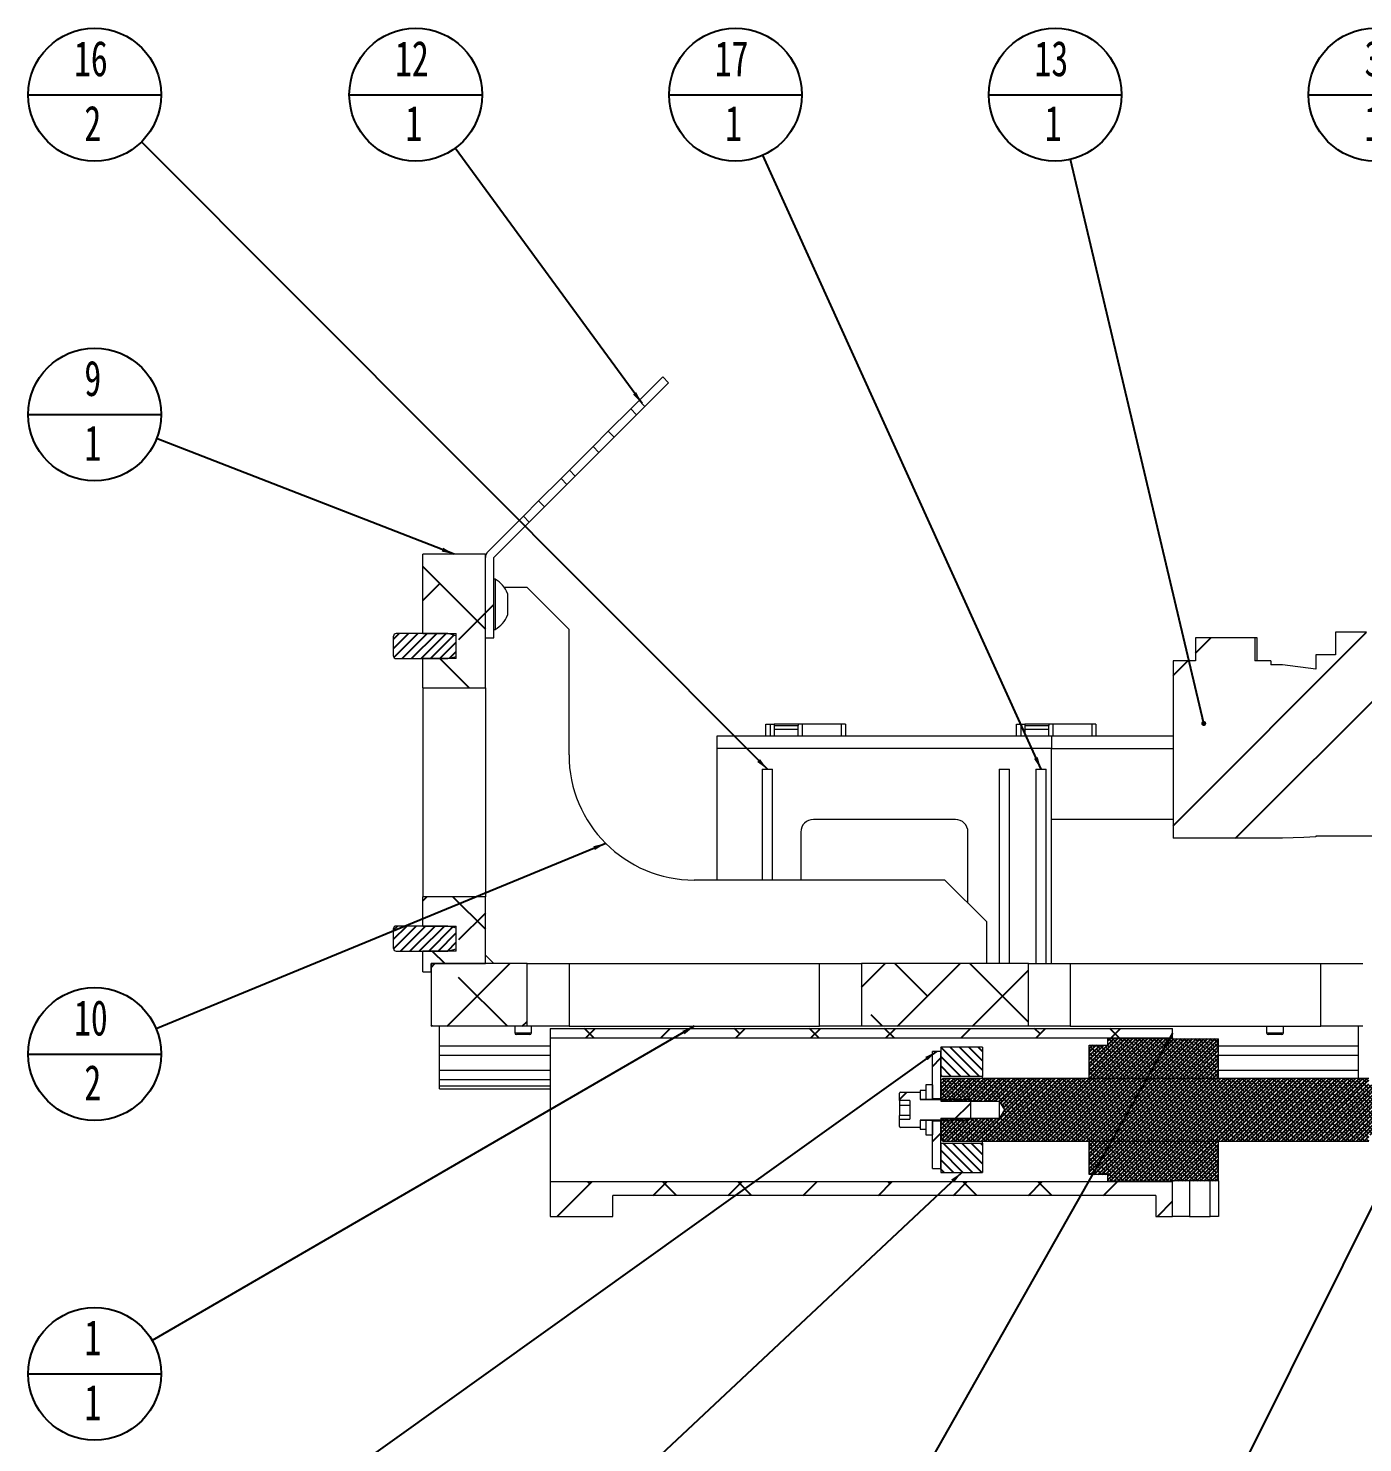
# Model space of a CAD drawing. Header units: millimetres. Extents: x 19 to 1667, y -46 to 1235.
# Drawn here: x 1176.7 to 1496.1, y 171.5 to 510.1 of the extents above; entities that cross this region are included whole.
import ezdxf

# ---------------------------------------------------------------- set-up
doc = ezdxf.new("R2010")
doc.units = ezdxf.units.MM
doc.header["$LTSCALE"] = 4
doc.layers.add('12', color=4, linetype='Continuous')
doc.layers.add('5', color=11, linetype='Continuous')
doc.styles.add('SLDTEXTSTYLE2', font='TXT', dxfattribs={"width": 0.7})
doc.dimstyles.new('SLDDIMSTYLE0', dxfattribs={"dimtxt": 0.18, "dimasz": 1.2, "dimexe": 0, "dimexo": 0.0625, "dimgap": 0, "dimtad": 0, "dimtih": 1, "dimtoh": 1, "dimdec": 0, "dimrnd": 1e-09, "dimzin": 0, "dimdsep": 46, "dimtxsty": 'Standard', "dimblk1": 'DOT', "dimblk2": 'DOT', "dimsah": 1, "dimcen": 0.09, "dimadec": 0, "dimazin": 0, "dimtfac": 1.2, "dimtdec": 0, "dimtofl": 0, "dimtmove": 0, "dimatfit": 3, "dimldrblk": 'DOT', "dimfxl": 0, "dimfrac": 2, "dimtolj": 1, "dimtzin": 0, "dimarcsym": 0})
doc.dimstyles.new('SLDDIMSTYLE2', dxfattribs={"dimtxt": 0.18, "dimasz": 3, "dimexe": 0, "dimexo": 0.0625, "dimgap": 0, "dimtad": 0, "dimtih": 1, "dimtoh": 1, "dimdec": 0, "dimrnd": 1e-09, "dimzin": 0, "dimdsep": 46, "dimtxsty": 'Standard', "dimsah": 1, "dimcen": 0.09, "dimadec": 0, "dimazin": 0, "dimtfac": 3, "dimtdec": 0, "dimtofl": 0, "dimtmove": 0, "dimatfit": 3, "dimfxl": 0, "dimfrac": 2, "dimtolj": 1, "dimtzin": 0, "dimarcsym": 0})

# ---------------------------------------------------------------- blocks, each defined once
blk = doc.blocks.new('SW_NOTE_0_9')
at = {"layer": '12', "color": 0}
blk.add_line((-25.3, 12.83), (6.5, 12.83), dxfattribs=at)
blk.add_circle((-9.4, 12.83), 15.9, dxfattribs=at)
at = {"layer": '12', "color": 0, "attachment_point": 2, "style": 'SLDTEXTSTYLE2'}
for s, insert, char_height in [('12', (-10.32, 25.72), 8.467), ('1', (-9.86, 10.2), 8.47)]:
    blk.add_mtext(s, dxfattribs=dict(at, insert=insert, char_height=char_height))
blk = doc.blocks.new('SW_NOTE_0_10')
at = {"layer": '12', "color": 0}
blk.add_line((-27.13, 11.26), (4.67, 11.26), dxfattribs=at)
blk.add_circle((-11.23, 11.26), 15.9, dxfattribs=at)
at = {"layer": '12', "color": 0, "attachment_point": 2, "style": 'SLDTEXTSTYLE2'}
for s, insert, char_height in [('16', (-12.15, 24.16), 8.467), ('2', (-11.69, 8.64), 8.47)]:
    blk.add_mtext(s, dxfattribs=dict(at, insert=insert, char_height=char_height))
blk = doc.blocks.new('SW_NOTE_0_11')
at = {"layer": '12', "color": 0}
blk.add_line((-22.46, 14.48), (9.34, 14.48), dxfattribs=at)
blk.add_circle((-6.56, 14.48), 15.9, dxfattribs=at)
at = {"layer": '12', "color": 0, "attachment_point": 2, "style": 'SLDTEXTSTYLE2'}
for s, insert, char_height in [('17', (-7.48, 27.38), 8.467), ('1', (-7.02, 11.86), 8.47)]:
    blk.add_mtext(s, dxfattribs=dict(at, insert=insert, char_height=char_height))
blk = doc.blocks.new('SW_NOTE_0_12')
at = {"layer": '12', "color": 0}
blk.add_line((-19.56, 15.48), (12.25, 15.48), dxfattribs=at)
blk.add_circle((-3.66, 15.48), 15.9, dxfattribs=at)
at = {"layer": '12', "color": 0, "attachment_point": 2, "style": 'SLDTEXTSTYLE2'}
for s, insert, char_height in [('13', (-4.58, 28.37), 8.467), ('1', (-4.12, 12.85), 8.47)]:
    blk.add_mtext(s, dxfattribs=dict(at, insert=insert, char_height=char_height))
blk = doc.blocks.new('_Dot')
at = {"color": 0, "linetype": 'ByBlock', "lineweight": -2}
blk.add_line((-0.5, 0), (-1, 0), dxfattribs=at)
at = {"color": 0, "linetype": 'ByBlock', "const_width": 0.5}
blk.add_lwpolyline([(-0.25, 0, 1), (0.25, 0, 1)], format="xyb", close=True, dxfattribs=at)
blk = doc.blocks.new('SW_NOTE_0_16')
at = {"layer": '12', "color": 0}
blk.add_line((-17.6, 15.81), (14.21, 15.81), dxfattribs=at)
blk.add_circle((-1.69, 15.81), 15.9, dxfattribs=at)
at = {"layer": '12', "color": 0, "char_height": 8.47, "attachment_point": 2, "style": 'SLDTEXTSTYLE2'}
for s, insert in [('3', (-2.15, 28.71)), ('1', (-2.15, 13.19))]:
    blk.add_mtext(s, dxfattribs=dict(at, insert=insert))
blk = doc.blocks.new('SW_NOTE_0_25')
at = {"layer": '12', "color": 0}
blk.add_line((-29.66, -7.97), (2.14, -7.97), dxfattribs=at)
blk.add_circle((-13.76, -7.97), 15.9, dxfattribs=at)
at = {"layer": '12', "color": 0, "char_height": 8.47, "attachment_point": 2, "style": 'SLDTEXTSTYLE2'}
for insert in [(-14.22, 4.92), (-14.22, -10.6)]:
    blk.add_mtext('1', dxfattribs=dict(at, insert=insert))
blk = doc.blocks.new('SW_NOTE_0_26')
at = {"layer": '12', "color": 0}
blk.add_line((-30.6, -6.06), (1.2, -6.06), dxfattribs=at)
blk.add_circle((-14.7, -6.06), 15.9, dxfattribs=at)
at = {"layer": '12', "color": 0, "attachment_point": 2, "style": 'SLDTEXTSTYLE2'}
for s, insert, char_height in [('10', (-15.62, 6.84), 8.467), ('2', (-15.16, -8.68), 8.47)]:
    blk.add_mtext(s, dxfattribs=dict(at, insert=insert, char_height=char_height))
blk = doc.blocks.new('SW_NOTE_0_27')
at = {"layer": '12', "color": 0}
blk.add_line((-30.72, 5.76), (1.08, 5.76), dxfattribs=at)
blk.add_circle((-14.82, 5.76), 15.9, dxfattribs=at)
at = {"layer": '12', "color": 0, "char_height": 8.47, "attachment_point": 2, "style": 'SLDTEXTSTYLE2'}
for s, insert in [('9', (-15.28, 18.66)), ('1', (-15.28, 3.14))]:
    blk.add_mtext(s, dxfattribs=dict(at, insert=insert))

msp = doc.modelspace()

# ---------------------------------------------------------------- hatches: boundary and pattern name
at = {"layer": '5'}
h = msp.add_hatch(dxfattribs=at)
h.set_pattern_fill('ANSI32', color=256, scale=4, style=0)
h.paths.add_polyline_path([(1324.317, 419.565), (1329.974, 425.222), (1328.56, 426.636), (1322.903, 420.979)], flags=0)
h = msp.add_hatch(dxfattribs=at)
h.set_pattern_fill('ANSI32', color=256, scale=4, style=0)
h.paths.add_polyline_path([(1307.64, 402.887), (1313.297, 408.544), (1311.882, 409.959), (1306.226, 404.302)], flags=0)
h = msp.add_hatch(dxfattribs=at)
h.set_pattern_fill('ANSI32', color=256, scale=4, style=0)
edge = h.paths.add_edge_path(flags=0)
edge.add_arc((1288.134, 383.381), 2, 135, 180)
edge.add_line((1286.134, 383.381), (1286.134, 364.21))
edge.add_line((1286.134, 364.21), (1288.134, 364.21))
edge.add_line((1288.134, 364.21), (1288.134, 383.381))
edge.add_line((1288.134, 383.381), (1296.619, 391.867))
edge.add_line((1296.619, 391.867), (1295.205, 393.281))
edge.add_line((1295.205, 393.281), (1286.719, 384.796))
h = msp.add_hatch(dxfattribs=at)
h.set_pattern_fill('ANSI38', color=256, scale=4, angle=90, style=0)
h.paths.add_polyline_path([(1271.134, 384.21), (1271.134, 365.21), (1279.134, 365.21), (1279.134, 359.21), (1271.134, 359.21), (1271.134, 352.21), (1286.134, 352.21), (1286.134, 384.21)], flags=0)
h = msp.add_hatch(dxfattribs=at)
h.set_pattern_fill('ANSI31', color=256, scale=0.5, style=0)
edge = h.paths.add_edge_path(flags=0)
edge.add_line((1279.134, 359.746), (1279.134, 364.674))
edge.add_line((1279.134, 364.674), (1277.134, 365.21))
edge.add_line((1277.134, 365.21), (1264.734, 365.21))
edge.add_arc((1264.734, 364.61), 0.6, 90, 180)
edge.add_line((1264.134, 364.61), (1264.134, 359.81))
edge.add_arc((1264.734, 359.81), 0.6, 180, 270)
edge.add_line((1264.734, 359.21), (1277.134, 359.21))
edge.add_line((1277.134, 359.21), (1279.134, 359.746))
h = msp.add_hatch(dxfattribs=at)
h.set_pattern_fill('ANSI32', color=256, scale=4, style=0)
edge = h.paths.add_edge_path(flags=0)
edge.add_line((1474.134, 357.715), (1474.134, 358.715))
edge.add_line((1474.134, 358.715), (1470.297, 358.715))
edge.add_line((1470.297, 358.715), (1470.297, 364.215))
edge.add_line((1470.297, 364.215), (1456.122, 364.215))
edge.add_line((1456.122, 364.215), (1456.122, 358.715))
edge.add_line((1456.122, 358.715), (1450.734, 358.715))
edge.add_line((1450.734, 358.715), (1450.734, 316.215))
edge.add_line((1450.734, 316.215), (1476.934, 316.215))
edge.add_spline(control_points=[(1476.934, 316.215), (1477.78, 316.247), (1478.627, 316.279), (1479.473, 316.311), (1480.32, 316.343), (1481.166, 316.374), (1482.013, 316.406), (1482.987, 316.443), (1483.96, 316.479), (1484.934, 316.516)], knot_values=[0, 0, 0, 0, 0.0025415, 0.0025415, 0.0025415, 0.005083, 0.005083, 0.005083, 0.0080056, 0.0080056, 0.0080056, 0.0080056], weights=[1, 1, 1, 1, 1, 1, 1, 1, 1, 1], degree=3, periodic=0)
edge.add_line((1484.934, 316.516), (1484.934, 316.715))
edge.add_line((1484.934, 316.715), (1533.134, 316.715))
edge.add_line((1533.134, 316.715), (1533.134, 321.715))
edge.add_line((1533.134, 321.715), (1535.634, 321.715))
edge.add_line((1535.634, 321.715), (1535.634, 331.715))
edge.add_line((1535.634, 331.715), (1536.634, 331.715))
edge.add_line((1536.634, 331.715), (1536.634, 332.715))
edge.add_line((1536.634, 332.715), (1558.134, 332.715))
edge.add_line((1558.134, 332.715), (1558.134, 338.915))
edge.add_line((1558.134, 338.915), (1541.634, 338.915))
edge.add_line((1541.634, 338.915), (1541.634, 340.715))
edge.add_line((1541.634, 340.715), (1536.634, 340.715))
edge.add_line((1536.634, 340.715), (1536.634, 341.715))
edge.add_line((1536.634, 341.715), (1535.634, 341.715))
edge.add_line((1535.634, 341.715), (1535.634, 351.715))
edge.add_line((1535.634, 351.715), (1533.134, 351.715))
edge.add_line((1533.134, 351.715), (1533.134, 356.715))
edge.add_line((1533.134, 356.715), (1503.234, 356.715))
edge.add_line((1503.234, 356.715), (1503.234, 360.115))
edge.add_line((1503.234, 360.115), (1497.059, 360.115))
edge.add_line((1497.059, 360.115), (1497.059, 365.515))
edge.add_line((1497.059, 365.515), (1489.609, 365.515))
edge.add_line((1489.609, 365.515), (1489.609, 360.115))
edge.add_line((1489.609, 360.115), (1484.934, 360.115))
edge.add_line((1484.934, 360.115), (1484.934, 356.715))
edge.add_line((1484.934, 356.715), (1476.934, 357.715))
edge.add_line((1476.934, 357.715), (1474.134, 357.715))
h = msp.add_hatch(dxfattribs=at)
h.set_pattern_fill('ANSI38', color=256, scale=4, angle=90, style=0)
h.paths.add_polyline_path([(1271.134, 289.21), (1271.134, 284.21), (1273.134, 284.21), (1273.134, 286.21), (1286.134, 286.21), (1286.134, 302.21), (1271.134, 302.21), (1271.134, 295.21), (1279.134, 295.21), (1279.134, 289.21)], flags=0)
h = msp.add_hatch(dxfattribs=at)
h.set_pattern_fill('ANSI31', color=256, scale=0.5, style=0)
edge = h.paths.add_edge_path(flags=0)
edge.add_line((1279.134, 289.746), (1279.134, 294.674))
edge.add_line((1279.134, 294.674), (1277.134, 295.21))
edge.add_line((1277.134, 295.21), (1264.734, 295.21))
edge.add_arc((1264.734, 294.61), 0.6, 90, 180)
edge.add_line((1264.134, 294.61), (1264.134, 289.81))
edge.add_arc((1264.734, 289.81), 0.6, 180, 270)
edge.add_line((1264.734, 289.21), (1277.134, 289.21))
edge.add_line((1277.134, 289.21), (1279.134, 289.746))
h = msp.add_hatch(dxfattribs=at)
h.set_pattern_fill('ANSI38', color=256, scale=4, style=0)
h.paths.add_polyline_path([(1296.134, 286.21), (1273.134, 286.21), (1273.134, 271.21), (1296.134, 271.21)], flags=0)
h = msp.add_hatch(dxfattribs=at)
h.set_pattern_fill('ANSI38', color=256, scale=4, style=0)
h.paths.add_polyline_path([(1416.134, 286.21), (1376.134, 286.21), (1376.134, 271.21), (1416.134, 271.21)], flags=0)
h = msp.add_hatch(dxfattribs=at)
h.set_pattern_fill('ANSI38', color=256, scale=4, style=0)
h.paths.add_polyline_path([(1450.634, 270.71), (1301.634, 270.71), (1301.634, 268.46), (1450.634, 268.46)], flags=0)
h = msp.add_hatch(dxfattribs=at)
h.set_pattern_fill('ANSI38', color=256, scale=0.2, style=0)
h.paths.add_polyline_path([(1430.634, 258.71), (1461.634, 258.71), (1461.634, 268.21), (1450.634, 268.21), (1435.134, 268.21), (1435.134, 266.71), (1430.634, 266.71)], flags=0)
h = msp.add_hatch(dxfattribs=at)
h.set_pattern_fill('ANSI32', color=256, scale=4, style=0)
h.paths.add_polyline_path([(1395.134, 253.81), (1395.134, 265.21), (1393.134, 265.21), (1393.134, 253.81)], flags=0)
h = msp.add_hatch(dxfattribs=at)
h.set_pattern_fill('ANSI31', color=256, scale=0.5, angle=90, style=0)
h.paths.add_polyline_path([(1405.134, 259.21), (1405.134, 266.21), (1395.134, 266.21), (1395.134, 259.21)], flags=0)
h = msp.add_hatch(dxfattribs=at)
h.set_pattern_fill('ANSI38', color=256, scale=0.2, style=0)
h.paths.add_polyline_path([(1507.634, 243.71), (1507.634, 258.71), (1504.634, 258.71), (1504.634, 257.21), (1497.634, 257.21), (1497.634, 258.71), (1395.634, 258.71), (1395.134, 258.21), (1395.134, 253.31), (1409.134, 253.31), (1410.395, 251.21), (1409.134, 249.11), (1395.134, 249.11), (1395.134, 244.21), (1395.634, 243.71), (1497.634, 243.71), (1497.634, 245.21), (1504.634, 245.21), (1504.634, 243.71)], flags=0)
h = msp.add_hatch(dxfattribs=at)
h.set_pattern_fill('ANSI31', color=256, scale=4, style=0)
edge = h.paths.add_edge_path(flags=0)
edge.add_line((1402.234, 249.155), (1402.234, 253.265))
edge.add_line((1402.234, 253.265), (1401.789, 253.71))
edge.add_line((1401.789, 253.71), (1390.234, 253.71))
edge.add_line((1390.234, 253.71), (1390.234, 255.46))
edge.add_line((1390.234, 255.46), (1385.484, 255.46))
edge.add_arc((1385.484, 255.21), 0.25, 90, 180)
edge.add_line((1385.234, 255.21), (1385.234, 253.469))
edge.add_line((1385.234, 253.469), (1387.734, 253.469))
edge.add_line((1387.734, 253.469), (1387.734, 248.951))
edge.add_line((1387.734, 248.951), (1385.234, 248.951))
edge.add_line((1385.234, 248.951), (1385.234, 247.21))
edge.add_arc((1385.484, 247.21), 0.25, 180, 270)
edge.add_line((1385.484, 246.96), (1390.234, 246.96))
edge.add_line((1390.234, 246.96), (1390.234, 248.71))
edge.add_line((1390.234, 248.71), (1401.789, 248.71))
edge.add_line((1401.789, 248.71), (1402.234, 249.155))
h = msp.add_hatch(dxfattribs=at)
h.set_pattern_fill('ANSI31', color=256, scale=4, angle=90, style=0)
h.paths.add_polyline_path([(1391.534, 253.71), (1391.534, 255.81), (1390.234, 255.81), (1390.234, 253.71)], flags=0)
h = msp.add_hatch(dxfattribs=at)
h.set_pattern_fill('ANSI31', color=256, scale=4, style=0)
h.paths.add_polyline_path([(1393.134, 253.71), (1393.134, 257.21), (1391.534, 257.21), (1391.534, 253.71)], flags=0)
h = msp.add_hatch(dxfattribs=at)
h.set_pattern_fill('ANSI31', color=256, scale=4, angle=90, style=0)
h.paths.add_polyline_path([(1390.234, 248.71), (1390.234, 246.61), (1391.534, 246.61), (1391.534, 248.71)], flags=0)
h = msp.add_hatch(dxfattribs=at)
h.set_pattern_fill('ANSI31', color=256, scale=4, style=0)
h.paths.add_polyline_path([(1391.534, 248.71), (1391.534, 245.21), (1393.134, 245.21), (1393.134, 248.71)], flags=0)
h = msp.add_hatch(dxfattribs=at)
h.set_pattern_fill('ANSI32', color=256, scale=4, style=0)
h.paths.add_polyline_path([(1393.134, 248.61), (1393.134, 237.21), (1395.134, 237.21), (1395.134, 248.61)], flags=0)
h = msp.add_hatch(dxfattribs=at)
h.set_pattern_fill('ANSI31', color=256, scale=0.5, angle=90, style=0)
h.paths.add_polyline_path([(1395.134, 243.21), (1395.134, 236.21), (1405.134, 236.21), (1405.134, 243.21)], flags=0)
h = msp.add_hatch(dxfattribs=at)
h.set_pattern_fill('ANSI38', color=256, scale=0.2, style=0)
h.paths.add_polyline_path([(1450.634, 234.21), (1461.634, 234.21), (1461.634, 243.71), (1430.634, 243.71), (1430.634, 235.71), (1435.134, 235.71), (1435.134, 234.21)], flags=0)
h = msp.add_hatch(dxfattribs=at)
h.set_pattern_fill('ANSI38', color=256, scale=4, style=0)
h.paths.add_polyline_path([(1450.634, 225.71), (1450.634, 233.96), (1301.634, 233.96), (1301.634, 225.71), (1316.634, 225.71), (1316.634, 230.71), (1446.634, 230.71), (1446.634, 225.71)], flags=0)

# ---------------------------------------------------------------- linework, layer by layer
at = {"color": 7, "linetype": 'Continuous', "lineweight": 18}
for p, q in [((1322.903, 420.979), (1328.56, 426.636)), ((1329.974, 425.222), (1328.56, 426.636)), ((1324.317, 419.565), (1329.974, 425.222)), ((1320.9, 418.976), (1322.903, 420.979)), ((1322.903, 420.979), (1324.317, 419.565)), ((1315.536, 413.612), (1320.9, 418.976)), ((1316.95, 412.198), (1322.314, 417.562)), ((1322.314, 417.562), (1320.9, 418.976)), ((1324.317, 419.565), (1322.314, 417.562)), ((1311.882, 409.959), (1315.536, 413.612)), ((1315.536, 413.612), (1316.95, 412.198)), ((1306.226, 404.302), (1311.882, 409.959)), ((1313.297, 408.544), (1311.882, 409.959)), ((1316.95, 412.198), (1313.297, 408.544)), ((1307.64, 402.887), (1313.297, 408.544)), ((1304.222, 402.299), (1306.226, 404.302)), ((1307.64, 402.887), (1305.637, 400.884)), ((1306.226, 404.302), (1307.64, 402.887)), ((1298.858, 396.935), (1304.222, 402.299)), ((1300.273, 395.52), (1305.637, 400.884)), ((1305.637, 400.884), (1304.222, 402.299)), ((1295.205, 393.281), (1298.858, 396.935)), ((1298.858, 396.935), (1300.273, 395.52)), ((1286.719, 384.796), (1295.205, 393.281)), ((1296.619, 391.867), (1295.205, 393.281)), ((1300.273, 395.52), (1296.619, 391.867)), ((1288.134, 383.381), (1296.619, 391.867)), ((1286.134, 384.21), (1271.134, 384.21)), ((1271.134, 365.21), (1271.134, 384.21)), ((1286.134, 352.21), (1286.134, 384.21)), ((1286.134, 364.21), (1286.134, 383.381)), ((1288.134, 364.21), (1288.134, 383.381)), ((1288.434, 378.21), (1288.134, 378.21)), ((1288.434, 378.21), (1288.434, 373.752)), ((1296.134, 376.21), (1290.665, 376.21)), ((1306.134, 366.21), (1296.134, 376.21)), ((1288.434, 373.752), (1288.434, 366.21)), ((1291.434, 374.819), (1291.434, 372.881)), ((1291.434, 372.881), (1291.434, 369.6)), ((1288.134, 366.21), (1288.434, 366.21)), ((1306.134, 336.21), (1306.134, 366.21)), ((1264.134, 359.81), (1264.134, 364.61)), ((1277.134, 365.21), (1264.734, 365.21)), ((1271.134, 365.21), (1279.134, 365.21)), ((1279.134, 364.674), (1277.134, 365.21)), ((1279.134, 359.21), (1279.134, 365.21)), ((1279.134, 359.746), (1279.134, 364.674)), ((1286.134, 364.21), (1288.134, 364.21)), ((1456.122, 364.215), (1456.122, 358.715)), ((1470.297, 364.215), (1456.122, 364.215)), ((1470.297, 364.215), (1470.297, 358.715)), ((1470.834, 364.215), (1470.297, 364.215)), ((1470.834, 358.715), (1470.834, 364.215)), ((1489.609, 365.515), (1489.609, 360.115)), ((1497.059, 365.515), (1489.609, 365.515)), ((1264.734, 359.21), (1277.134, 359.21)), ((1271.134, 352.21), (1271.134, 359.21)), ((1279.134, 359.21), (1271.134, 359.21)), ((1277.134, 359.21), (1279.134, 359.746)), ((1484.934, 360.115), (1484.934, 356.715)), ((1489.609, 360.115), (1484.934, 360.115)), ((1450.734, 358.715), (1450.734, 316.215)), ((1456.122, 358.715), (1450.734, 358.715)), ((1474.134, 358.715), (1470.297, 358.715)), ((1474.134, 358.715), (1474.134, 357.715)), ((1476.934, 357.715), (1474.134, 357.715)), ((1484.934, 356.715), (1476.934, 357.715)), ((1271.134, 352.21), (1271.134, 302.21)), ((1271.134, 352.21), (1286.134, 352.21)), ((1286.134, 352.21), (1286.134, 302.21)), ((1353.284, 340.71), (1353.284, 343.51)), ((1353.284, 343.51), (1354.284, 343.51)), ((1354.284, 343.51), (1354.284, 340.71)), ((1354.284, 343.51), (1355.284, 343.51)), ((1355.284, 343.51), (1355.284, 340.71)), ((1360.984, 343.51), (1355.284, 343.51)), ((1355.284, 343.21), (1360.984, 343.21)), ((1360.984, 342.21), (1355.284, 342.21)), ((1360.984, 343.51), (1360.984, 343.21)), ((1361.984, 343.51), (1360.984, 343.51)), ((1360.984, 340.71), (1360.984, 343.21)), ((1361.984, 343.51), (1361.984, 340.71)), ((1371.284, 343.51), (1361.984, 343.51)), ((1371.284, 343.51), (1371.284, 340.71)), ((1372.284, 343.51), (1371.284, 343.51)), ((1372.284, 343.51), (1372.284, 340.71)), ((1413.284, 340.71), (1413.284, 343.51)), ((1413.284, 343.51), (1414.284, 343.51)), ((1414.284, 343.51), (1414.284, 340.71)), ((1414.284, 343.51), (1415.284, 343.51)), ((1415.284, 343.51), (1415.284, 340.71)), ((1420.984, 343.51), (1415.284, 343.51)), ((1415.284, 343.21), (1420.984, 343.21)), ((1420.984, 342.21), (1415.284, 342.21)), ((1420.984, 343.51), (1420.984, 343.21)), ((1421.984, 343.51), (1420.984, 343.51)), ((1420.984, 340.71), (1420.984, 343.21)), ((1421.984, 343.51), (1421.984, 340.71)), ((1431.284, 343.51), (1421.984, 343.51)), ((1431.284, 343.51), (1431.284, 340.71)), ((1432.284, 343.51), (1431.284, 343.51)), ((1432.284, 343.51), (1432.284, 340.71)), ((1341.634, 337.71), (1341.634, 340.71)), ((1341.634, 340.71), (1421.634, 340.71)), ((1421.634, 340.71), (1421.634, 337.71)), ((1421.634, 340.71), (1450.734, 340.71)), ((1421.634, 337.71), (1341.634, 337.71)), ((1341.634, 306.21), (1341.634, 337.71)), ((1421.634, 286.21), (1421.634, 337.71)), ((1421.634, 337.71), (1450.734, 337.71)), ((1352.384, 332.71), (1352.384, 306.21)), ((1352.384, 332.71), (1353.634, 332.71)), ((1353.634, 332.71), (1354.884, 332.71)), ((1354.884, 306.21), (1354.884, 332.71)), ((1409.084, 332.71), (1409.084, 286.21)), ((1409.084, 332.71), (1410.334, 332.71)), ((1410.334, 332.71), (1411.584, 332.71)), ((1411.584, 286.21), (1411.584, 332.71)), ((1417.884, 332.71), (1417.884, 286.21)), ((1417.884, 332.71), (1420.384, 332.71)), ((1420.384, 286.21), (1420.384, 332.71)), ((1398.634, 320.71), (1364.634, 320.71)), ((1450.734, 320.71), (1421.634, 320.71)), ((1361.634, 317.71), (1361.634, 306.21)), ((1401.634, 300.71), (1401.634, 317.71)), ((1476.934, 316.215), (1450.734, 316.215)), ((1533.134, 316.715), (1484.934, 316.715)), ((1484.934, 316.715), (1484.934, 316.515)), ((1396.134, 306.21), (1336.134, 306.21)), ((1406.134, 296.21), (1396.134, 306.21)), ((1286.134, 302.21), (1271.134, 302.21)), ((1271.134, 295.21), (1271.134, 302.21)), ((1286.134, 286.21), (1286.134, 302.21)), ((1264.134, 289.81), (1264.134, 294.61)), ((1277.134, 295.21), (1264.734, 295.21)), ((1271.134, 295.21), (1279.134, 295.21)), ((1279.134, 294.674), (1277.134, 295.21)), ((1279.134, 289.21), (1279.134, 295.21)), ((1279.134, 289.746), (1279.134, 294.674)), ((1406.134, 286.21), (1406.134, 296.21)), ((1264.734, 289.21), (1277.134, 289.21)), ((1279.134, 289.21), (1271.134, 289.21)), ((1271.134, 284.21), (1271.134, 289.21)), ((1277.134, 289.21), (1279.134, 289.746)), ((1286.134, 288.21), (1288.134, 286.21)), ((1273.134, 286.21), (1286.134, 286.21)), ((1273.134, 284.21), (1273.134, 286.21)), ((1273.134, 286.21), (1273.134, 271.21)), ((1296.134, 286.21), (1273.134, 286.21)), ((1296.134, 271.21), (1296.134, 286.21)), ((1296.134, 286.21), (1306.134, 286.21)), ((1306.134, 286.21), (1306.134, 271.21)), ((1306.134, 286.21), (1366.134, 286.21)), ((1366.134, 271.21), (1366.134, 286.21)), ((1366.134, 286.21), (1376.134, 286.21)), ((1376.134, 286.21), (1376.134, 271.21)), ((1416.134, 286.21), (1376.134, 286.21)), ((1416.134, 271.21), (1416.134, 286.21)), ((1416.134, 286.21), (1426.134, 286.21)), ((1426.134, 286.21), (1426.134, 271.21)), ((1426.134, 286.21), (1486.134, 286.21)), ((1486.134, 271.21), (1486.134, 286.21)), ((1486.134, 286.21), (1496.134, 286.21)), ((1271.134, 284.21), (1273.134, 284.21)), ((1296.134, 271.21), (1273.134, 271.21)), ((1275.134, 266.51), (1275.134, 271.21)), ((1293.134, 271.21), (1293.134, 269.61)), ((1306.134, 271.21), (1296.134, 271.21)), ((1297.134, 269.61), (1297.134, 271.21)), ((1306.134, 271.21), (1366.134, 271.21)), ((1376.134, 271.21), (1366.134, 271.21)), ((1416.134, 271.21), (1376.134, 271.21)), ((1426.134, 271.21), (1416.134, 271.21)), ((1426.134, 271.21), (1486.134, 271.21)), ((1473.134, 271.21), (1473.134, 269.61)), ((1477.134, 269.61), (1477.134, 271.21)), ((1496.134, 271.21), (1486.134, 271.21)), ((1495.134, 266.51), (1495.134, 271.21)), ((1293.134, 269.61), (1297.134, 269.61)), ((1296.734, 269.21), (1293.534, 269.21)), ((1301.634, 270.71), (1301.634, 268.46)), ((1301.634, 270.71), (1450.634, 270.71)), ((1301.634, 268.46), (1450.634, 268.46)), ((1301.634, 268.46), (1301.634, 233.96)), ((1450.634, 268.21), (1435.134, 268.21)), ((1435.134, 266.71), (1435.134, 268.21)), ((1450.634, 268.46), (1450.634, 270.71)), ((1450.634, 268.46), (1450.634, 268.21)), ((1450.634, 268.21), (1461.634, 268.21)), ((1461.634, 258.71), (1461.634, 268.21)), ((1473.134, 269.61), (1477.134, 269.61)), ((1476.734, 269.21), (1473.534, 269.21)), ((1275.134, 266.51), (1301.634, 266.51)), ((1275.134, 264.26), (1275.134, 266.51)), ((1275.134, 264.26), (1301.634, 264.26)), ((1275.134, 260.71), (1275.134, 264.26)), ((1395.134, 265.21), (1393.134, 265.21)), ((1393.134, 253.81), (1393.134, 265.21)), ((1405.134, 266.21), (1395.134, 266.21)), ((1395.134, 266.21), (1395.134, 259.21)), ((1395.134, 253.81), (1395.134, 265.21)), ((1405.134, 266.21), (1405.134, 259.21)), ((1430.634, 266.71), (1435.134, 266.71)), ((1430.634, 258.71), (1430.634, 266.71)), ((1461.634, 266.51), (1495.134, 266.51)), ((1461.634, 264.26), (1495.134, 264.26)), ((1495.134, 264.26), (1495.134, 266.51)), ((1495.134, 260.71), (1495.134, 264.26)), ((1275.134, 258.46), (1275.134, 260.71)), ((1275.134, 260.71), (1301.634, 260.71)), ((1461.634, 260.71), (1495.134, 260.71)), ((1495.134, 258.71), (1495.134, 260.71)), ((1275.134, 256.96), (1275.134, 258.46)), ((1275.134, 258.46), (1301.634, 258.46)), ((1405.134, 259.21), (1395.134, 259.21)), ((1395.134, 258.21), (1395.634, 258.71)), ((1395.134, 258.21), (1395.134, 253.31)), ((1497.634, 258.71), (1395.634, 258.71)), ((1405.134, 258.71), (1405.134, 259.21)), ((1461.634, 258.71), (1430.634, 258.71)), ((1275.134, 256.96), (1301.634, 256.96)), ((1275.134, 256.21), (1275.134, 256.96)), ((1275.134, 256.21), (1301.634, 256.21)), ((1385.234, 253.469), (1385.234, 255.21)), ((1385.484, 255.46), (1390.234, 255.46)), ((1391.534, 255.81), (1390.234, 255.81)), ((1390.234, 255.81), (1390.234, 253.71)), ((1390.234, 255.46), (1390.234, 253.71)), ((1393.134, 257.21), (1391.534, 257.21)), ((1391.534, 257.21), (1391.534, 253.71)), ((1391.534, 255.81), (1391.534, 253.71)), ((1393.134, 257.21), (1393.134, 253.71)), ((1387.734, 253.469), (1385.234, 253.469)), ((1385.234, 253.469), (1385.234, 252.218)), ((1387.734, 252.218), (1385.234, 252.218)), ((1385.234, 252.218), (1385.234, 249.868)), ((1387.734, 253.469), (1387.734, 248.951)), ((1391.534, 253.71), (1390.234, 253.71)), ((1390.234, 253.71), (1401.789, 253.71)), ((1393.134, 253.71), (1391.534, 253.71)), ((1395.134, 253.81), (1393.134, 253.81)), ((1395.134, 253.31), (1409.134, 253.31)), ((1402.234, 253.265), (1401.789, 253.71)), ((1402.234, 253.265), (1402.234, 249.155)), ((1409.134, 253.31), (1409.134, 249.11)), ((1409.134, 253.31), (1410.395, 251.21)), ((1410.395, 251.21), (1409.134, 249.11)), ((1387.734, 249.868), (1385.234, 249.868)), ((1385.234, 248.951), (1385.234, 249.868)), ((1385.234, 247.21), (1385.234, 248.951)), ((1385.234, 248.951), (1387.734, 248.951)), ((1390.234, 248.71), (1391.534, 248.71)), ((1390.234, 248.71), (1390.234, 246.61)), ((1401.789, 248.71), (1390.234, 248.71)), ((1390.234, 248.71), (1390.234, 246.96)), ((1391.534, 248.71), (1393.134, 248.71)), ((1391.534, 248.71), (1391.534, 245.21)), ((1391.534, 248.71), (1391.534, 246.61)), ((1393.134, 248.71), (1393.134, 245.21)), ((1393.134, 248.61), (1395.134, 248.61)), ((1393.134, 237.21), (1393.134, 248.61)), ((1409.134, 249.11), (1395.134, 249.11)), ((1395.134, 249.11), (1395.134, 244.21)), ((1395.134, 237.21), (1395.134, 248.61)), ((1401.789, 248.71), (1402.234, 249.155)), ((1390.234, 246.96), (1385.484, 246.96)), ((1390.234, 246.61), (1391.534, 246.61)), ((1391.534, 245.21), (1393.134, 245.21)), ((1395.634, 243.71), (1395.134, 244.21)), ((1395.134, 243.21), (1405.134, 243.21)), ((1395.134, 243.21), (1395.134, 236.21)), ((1395.634, 243.71), (1497.634, 243.71)), ((1405.134, 243.21), (1405.134, 243.71)), ((1405.134, 243.21), (1405.134, 236.21)), ((1430.634, 243.71), (1461.634, 243.71)), ((1430.634, 235.71), (1430.634, 243.71)), ((1461.634, 234.21), (1461.634, 243.71)), ((1393.134, 237.21), (1395.134, 237.21)), ((1301.634, 233.96), (1301.634, 225.71)), ((1450.634, 233.96), (1301.634, 233.96)), ((1395.134, 236.21), (1405.134, 236.21)), ((1435.134, 235.71), (1430.634, 235.71)), ((1435.134, 234.21), (1435.134, 235.71)), ((1435.134, 234.21), (1450.634, 234.21)), ((1461.634, 234.21), (1450.634, 234.21)), ((1450.634, 234.21), (1450.634, 233.96)), ((1450.634, 225.71), (1450.634, 233.96)), ((1454.634, 234.21), (1454.634, 225.71)), ((1459.634, 225.71), (1459.634, 234.21)), ((1461.634, 234.21), (1461.634, 225.71)), ((1446.634, 230.71), (1316.634, 230.71)), ((1316.634, 225.71), (1316.634, 230.71)), ((1446.634, 230.71), (1446.634, 225.71)), ((1301.634, 225.71), (1316.634, 225.71)), ((1446.634, 225.71), (1450.634, 225.71)), ((1454.634, 225.71), (1450.634, 225.71)), ((1454.634, 225.71), (1459.634, 225.71)), ((1461.634, 225.71), (1459.634, 225.71))]:
    msp.add_line(p, q, dxfattribs=at)
at = {"color": 7, "linetype": 'Continuous', "lineweight": 18, "flags": 128}
msp.add_lwpolyline([(1484.934, 316.516), (1482.013, 316.406), (1479.473, 316.311), (1476.934, 316.216)], dxfattribs=at)
at = {"color": 7, "linetype": 'Continuous', "lineweight": 18}
for centre, radius, start, end in [((1288.134, 383.381), 2, 135, 180), ((1285.068, 372.21), 6.879, 22.29117, 60.7136), ((1285.068, 372.21), 6.879, 299.2864, 337.70883), ((1264.734, 364.61), 0.6, 90, 180), ((1264.734, 359.81), 0.6, 180, 270), ((1336.134, 336.21), 30, 180, 270), ((1364.634, 317.71), 3, 90, 180), ((1398.634, 317.71), 3, 0, 90), ((1264.734, 294.61), 0.6, 90, 180), ((1264.734, 289.81), 0.6, 180, 270), ((1293.534, 269.61), 0.4, 180, 270), ((1296.734, 269.61), 0.4, 270, 0), ((1473.534, 269.61), 0.4, 180, 270), ((1476.734, 269.61), 0.4, 270, 0), ((1385.484, 255.21), 0.25, 90, 180), ((1385.484, 247.21), 0.25, 180, 270)]:
    msp.add_arc(centre, radius, start, end, dxfattribs=at)

# ---------------------------------------------------------------- block references
at = {"layer": '12'}
for name, p in [('SW_NOTE_0_10', (1203.828, 482.914)), ('SW_NOTE_0_9', (1278.849, 481.347)), ('SW_NOTE_0_11', (1352.546, 479.689)), ('SW_NOTE_0_12', (1426.176, 478.698)), ('SW_NOTE_0_16', (1500.749, 478.362)), ('SW_NOTE_0_27', (1207.42, 411.879)), ('SW_NOTE_0_26', (1207.3, 270.628)), ('SW_NOTE_0_25', (1206.357, 196.004))]:
    msp.add_blockref(name, p, dxfattribs=at)

# ---------------------------------------------------------------- leaders
for points, dimstyle in [([(1353.634, 332.71), (1203.828, 482.914)], 'SLDDIMSTYLE2'), ([(1323.61, 420.272), (1278.849, 481.347)], 'SLDDIMSTYLE2'), ([(1419.134, 332.71), (1352.546, 479.689)], 'SLDDIMSTYLE2'), ([(1458.073, 343.687), (1426.176, 478.698)], 'SLDDIMSTYLE0'), ([(1278.634, 384.21), (1207.42, 411.879)], 'SLDDIMSTYLE2'), ([(1314.92, 314.997), (1207.3, 270.628)], 'SLDDIMSTYLE2'), ([(1336.134, 271.21), (1206.357, 196.004)], 'SLDDIMSTYLE2'), ([(1450.634, 269.585), (1388.474, 159.974)], 'SLDDIMSTYLE2'), ([(1394.134, 265.21), (1240.496, 155.389)], 'SLDDIMSTYLE2'), ([(1506.134, 243.71), (1464.576, 160.372)], 'SLDDIMSTYLE2'), ([(1400.134, 236.21), (1315.693, 157.019)], 'SLDDIMSTYLE2')]:
    msp.add_leader(points, dimstyle=dimstyle, dxfattribs=at)

doc.saveas('drawing.dxf')
